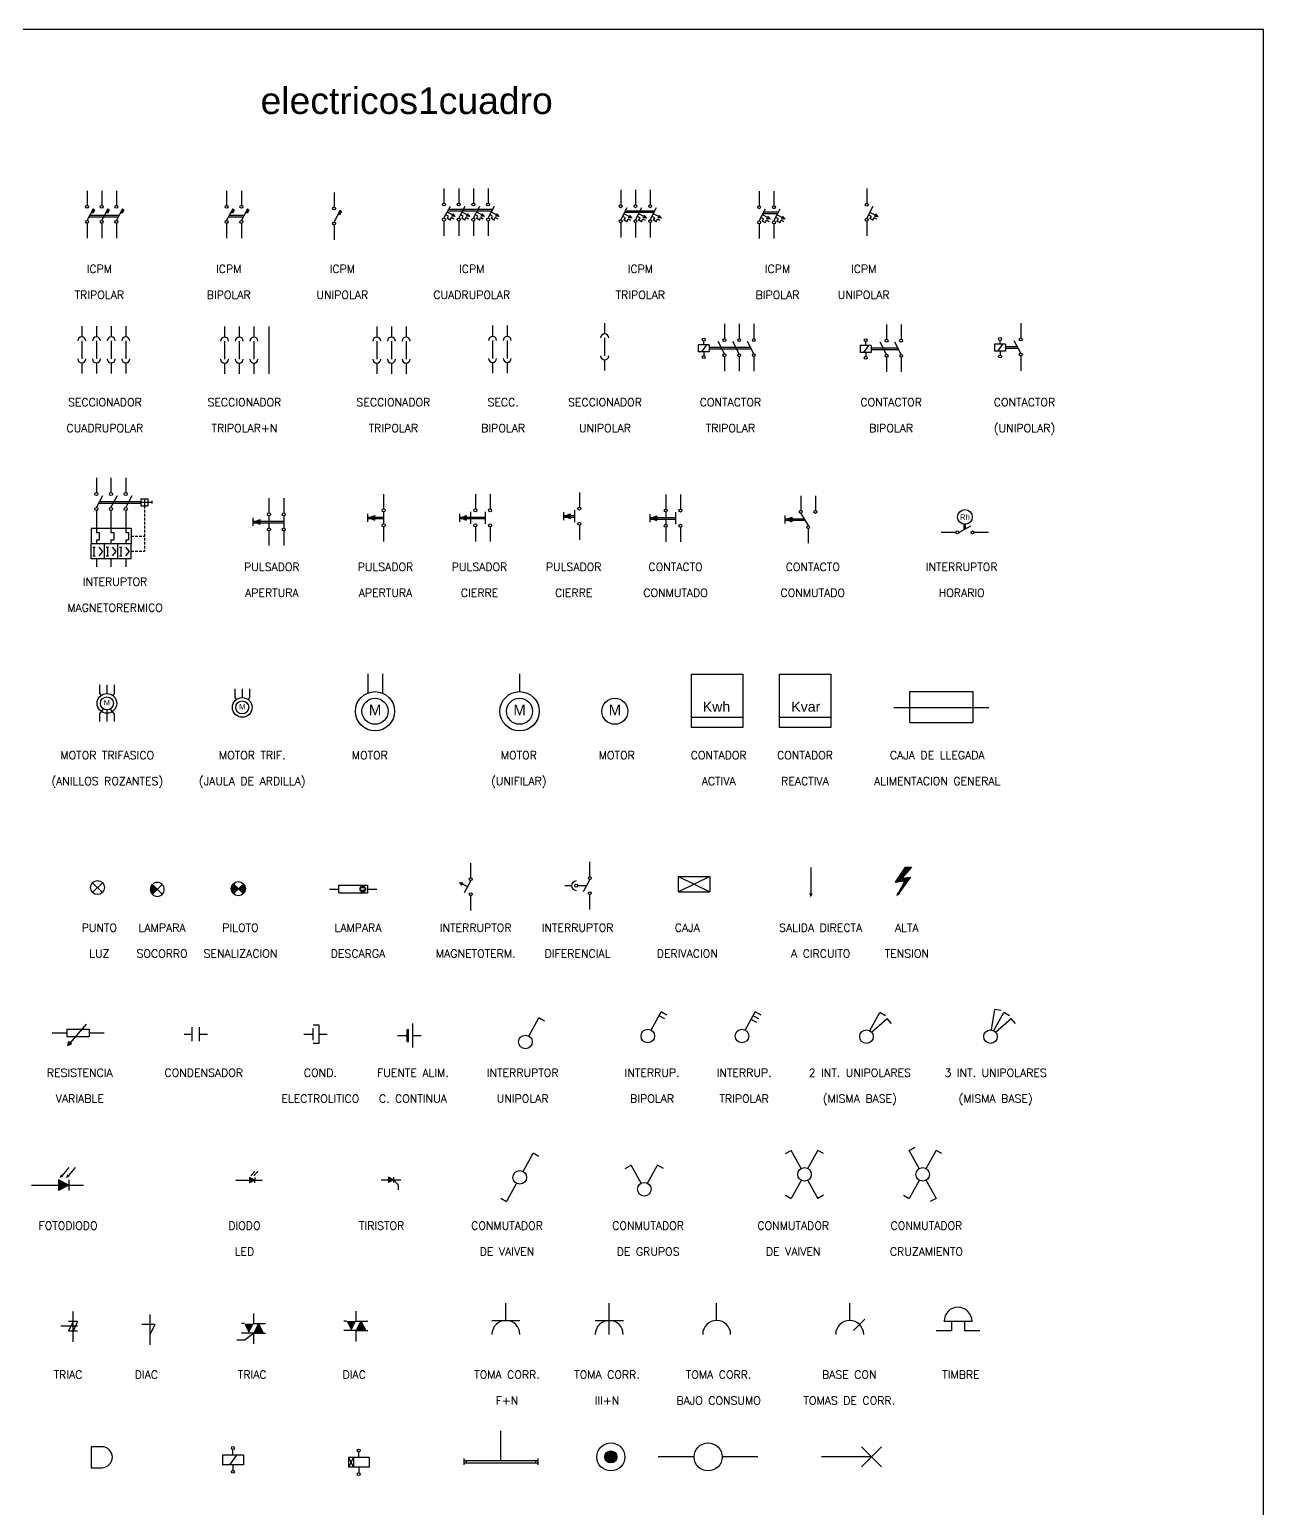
# Model space of a CAD drawing. Header units: inches. Extents: x 15 to 205, y 3 to 280.
# Drawn here: x 89.1 to 204.6, y 141.5 to 280.1 of the extents above; entities that cross this region are included whole.
import ezdxf
from ezdxf.enums import TextEntityAlignment as Align

# ---------------------------------------------------------------- set-up
doc = ezdxf.new("R2010")
doc.units = ezdxf.units.IN
doc.header["$MEASUREMENT"] = 0
doc.linetypes.add('HIDDEN', pattern=[0.375, 0.25, -0.125])
doc.styles.add('ROMANS', font='romans', dxfattribs={"height": 1.5})
doc.styles.get("Standard").update_dxf_attribs({"font": 'ARIAL.TTF'})

msp = doc.modelspace()

# ---------------------------------------------------------------- linework, layer by layer
for p, q in [((204.63, 280.06), (14.63, 280.06)), ((204.63, 3.06), (204.63, 280.06))]:
    msp.add_line(p, q)
at = {"color": 7}
for p, q in [((94.45, 264.96), (94.45, 263.59)), ((95.83, 264.96), (95.83, 263.59)), ((97.2, 264.96), (97.2, 263.59)), ((107.52, 264.96), (107.52, 263.59)), ((108.9, 264.96), (108.9, 263.59)), ((117.59, 264.81), (117.59, 263.44)), ((127.88, 265.18), (127.88, 263.8)), ((129.26, 265.18), (129.26, 263.8)), ((130.63, 265.18), (130.63, 263.8)), ((132.01, 265.18), (132.01, 263.8)), ((144.44, 265.03), (144.44, 263.65)), ((145.82, 265.03), (145.82, 263.65)), ((147.19, 265.03), (147.19, 263.65)), ((157.4, 264.92), (157.4, 263.55)), ((158.78, 264.92), (158.78, 263.55)), ((167.48, 265.16), (167.48, 263.79)), ((94.45, 262.17), (95.06, 263.31)), ((95.83, 262.17), (96.43, 263.31)), ((97.2, 262.17), (97.81, 263.31)), ((107.52, 262.17), (108.13, 263.31)), ((108.9, 262.17), (109.5, 263.31)), ((127.88, 262.39), (128.49, 263.53)), ((129.26, 262.39), (129.86, 263.53)), ((130.63, 262.39), (131.24, 263.53)), ((132.01, 262.39), (132.61, 263.53)), ((144.44, 262.24), (145.05, 263.38)), ((145.82, 262.24), (146.42, 263.38)), ((147.19, 262.24), (147.8, 263.38)), ((157.4, 262.13), (158, 263.27)), ((158.78, 262.13), (159.38, 263.27)), ((167.48, 262.37), (168.09, 263.51)), ((94.45, 261.9), (94.45, 260.52)), ((94.63, 262.51), (97.38, 262.51)), ((94.71, 262.66), (97.46, 262.66)), ((95, 262.85), (94.86, 262.93)), ((94.97, 262.91), (94.87, 262.96)), ((95.15, 263.15), (95, 262.85)), ((95.15, 263.15), (95.01, 263.22)), ((95.83, 261.9), (95.83, 260.52)), ((96.37, 262.85), (96.23, 262.93)), ((96.34, 262.91), (96.25, 262.96)), ((96.53, 263.15), (96.37, 262.85)), ((96.53, 263.15), (96.39, 263.22)), ((97.2, 261.9), (97.2, 260.52)), ((97.75, 262.85), (97.61, 262.93)), ((97.72, 262.91), (97.62, 262.96)), ((97.9, 263.15), (97.75, 262.85)), ((97.9, 263.15), (97.76, 263.22)), ((107.52, 261.9), (107.52, 260.52)), ((107.7, 262.51), (109.08, 262.51)), ((107.78, 262.66), (109.16, 262.66)), ((108.06, 262.85), (107.92, 262.93)), ((108.04, 262.91), (107.94, 262.96)), ((108.22, 263.15), (108.06, 262.85)), ((108.22, 263.15), (108.08, 263.22)), ((108.9, 261.9), (108.9, 260.52)), ((109.44, 262.85), (109.3, 262.93)), ((109.41, 262.91), (109.32, 262.96)), ((109.6, 263.15), (109.44, 262.85)), ((109.6, 263.15), (109.45, 263.22)), ((117.59, 262.02), (118.2, 263.16)), ((118.13, 262.7), (117.99, 262.78)), ((118.11, 262.76), (118.01, 262.81)), ((118.29, 263), (118.13, 262.7)), ((118.29, 263), (118.15, 263.07)), ((127.88, 262.11), (127.88, 260.74)), ((128.31, 262.58), (128.05, 262.71)), ((128.67, 262.69), (128.18, 262.95)), ((128.2, 262.38), (128.31, 262.58)), ((128.2, 262.38), (128.45, 262.24)), ((128.25, 263.09), (132.38, 263.09)), ((128.33, 263.24), (132.46, 263.24)), ((128.45, 262.24), (128.56, 262.44)), ((128.81, 262.31), (128.56, 262.44)), ((128.61, 262.58), (128.67, 262.69)), ((128.94, 262.55), (128.61, 262.58)), ((128.74, 262.81), (128.67, 262.69)), ((128.94, 262.55), (128.74, 262.81)), ((129.26, 262.11), (129.26, 260.74)), ((129.68, 262.58), (129.43, 262.71)), ((130.05, 262.69), (129.56, 262.95)), ((129.58, 262.38), (129.68, 262.58)), ((129.58, 262.38), (129.83, 262.24)), ((129.83, 262.24), (129.93, 262.44)), ((130.19, 262.31), (129.93, 262.44)), ((129.99, 262.58), (130.05, 262.69)), ((130.31, 262.55), (129.99, 262.58)), ((130.11, 262.81), (130.05, 262.69)), ((130.31, 262.55), (130.11, 262.81)), ((130.63, 262.11), (130.63, 260.74)), ((131.06, 262.58), (130.8, 262.71)), ((131.42, 262.69), (130.93, 262.95)), ((130.95, 262.38), (131.06, 262.58)), ((130.95, 262.38), (131.2, 262.24)), ((131.2, 262.24), (131.31, 262.44)), ((131.56, 262.31), (131.31, 262.44)), ((131.36, 262.58), (131.42, 262.69)), ((131.69, 262.55), (131.36, 262.58)), ((131.49, 262.81), (131.42, 262.69)), ((131.69, 262.55), (131.49, 262.81)), ((132.01, 262.11), (132.01, 260.74)), ((132.43, 262.58), (132.18, 262.71)), ((132.8, 262.69), (132.31, 262.95)), ((132.33, 262.38), (132.43, 262.58)), ((132.33, 262.38), (132.58, 262.24)), ((132.58, 262.24), (132.68, 262.44)), ((132.94, 262.31), (132.68, 262.44)), ((132.74, 262.58), (132.8, 262.69)), ((133.06, 262.55), (132.74, 262.58)), ((132.86, 262.81), (132.8, 262.69)), ((133.06, 262.55), (132.86, 262.81)), ((144.44, 261.96), (144.44, 260.59)), ((144.87, 262.42), (144.61, 262.56)), ((145.24, 262.54), (144.74, 262.8)), ((144.76, 262.22), (144.87, 262.42)), ((144.76, 262.22), (145.01, 262.09)), ((144.81, 262.94), (147.56, 262.94)), ((144.89, 263.09), (147.64, 263.09)), ((145.01, 262.09), (145.12, 262.29)), ((145.37, 262.16), (145.12, 262.29)), ((145.18, 262.43), (145.24, 262.54)), ((145.5, 262.4), (145.18, 262.43)), ((145.3, 262.65), (145.24, 262.54)), ((145.5, 262.4), (145.3, 262.65)), ((145.82, 261.96), (145.82, 260.59)), ((146.24, 262.42), (145.99, 262.56)), ((146.61, 262.54), (146.12, 262.8)), ((146.14, 262.22), (146.24, 262.42)), ((146.14, 262.22), (146.39, 262.09)), ((146.39, 262.09), (146.49, 262.29)), ((146.75, 262.16), (146.49, 262.29)), ((146.55, 262.43), (146.61, 262.54)), ((146.88, 262.4), (146.55, 262.43)), ((146.67, 262.65), (146.61, 262.54)), ((146.88, 262.4), (146.67, 262.65)), ((147.19, 261.96), (147.19, 260.59)), ((147.62, 262.42), (147.36, 262.56)), ((147.99, 262.54), (147.49, 262.8)), ((147.51, 262.22), (147.62, 262.42)), ((147.51, 262.22), (147.76, 262.09)), ((147.76, 262.09), (147.87, 262.29)), ((148.12, 262.16), (147.87, 262.29)), ((147.93, 262.43), (147.99, 262.54)), ((148.25, 262.4), (147.93, 262.43)), ((148.05, 262.65), (147.99, 262.54)), ((148.25, 262.4), (148.05, 262.65)), ((157.82, 262.32), (157.57, 262.46)), ((158.19, 262.44), (157.7, 262.7)), ((157.72, 262.12), (157.82, 262.32)), ((157.72, 262.12), (157.97, 261.99)), ((157.77, 262.83), (159.15, 262.83)), ((157.85, 262.98), (159.23, 262.98)), ((157.97, 261.99), (158.08, 262.19)), ((158.33, 262.05), (158.08, 262.19)), ((158.13, 262.32), (158.19, 262.44)), ((158.46, 262.3), (158.13, 262.32)), ((158.25, 262.55), (158.19, 262.44)), ((158.46, 262.3), (158.25, 262.55)), ((159.2, 262.32), (158.95, 262.46)), ((159.57, 262.44), (159.07, 262.7)), ((159.09, 262.12), (159.2, 262.32)), ((159.09, 262.12), (159.35, 261.99)), ((159.35, 261.99), (159.45, 262.19)), ((159.7, 262.05), (159.45, 262.19)), ((159.51, 262.32), (159.57, 262.44)), ((159.83, 262.3), (159.51, 262.32)), ((159.63, 262.55), (159.57, 262.44)), ((159.83, 262.3), (159.63, 262.55)), ((167.48, 262.09), (167.48, 260.72)), ((167.91, 262.56), (167.65, 262.69)), ((168.28, 262.67), (167.78, 262.93)), ((167.8, 262.36), (167.91, 262.56)), ((167.8, 262.36), (168.05, 262.23)), ((168.05, 262.23), (168.16, 262.42)), ((168.41, 262.29), (168.16, 262.42)), ((168.22, 262.56), (168.28, 262.67)), ((168.54, 262.53), (168.22, 262.56)), ((168.34, 262.79), (168.28, 262.67)), ((168.54, 262.53), (168.34, 262.79)), ((117.59, 261.74), (117.59, 260.37)), ((157.4, 261.86), (157.4, 260.48)), ((158.78, 261.86), (158.78, 260.48)), ((93.96, 252.27), (93.96, 251.27)), ((95.33, 252.27), (95.33, 251.27)), ((96.71, 252.27), (96.71, 251.27)), ((98.08, 252.27), (98.08, 251.27)), ((107.33, 252.24), (107.33, 251.24)), ((108.71, 252.24), (108.71, 251.24)), ((110.08, 252.24), (110.08, 251.24)), ((111.46, 252.24), (111.46, 247.8)), ((121.58, 252.24), (121.58, 251.24)), ((122.96, 252.24), (122.96, 251.24)), ((124.33, 252.24), (124.33, 251.24)), ((132.43, 252.32), (132.43, 251.32)), ((133.81, 252.32), (133.81, 251.32)), ((142.93, 252.55), (142.93, 251.55)), ((154.15, 252.48), (154.15, 251.11)), ((155.53, 252.48), (155.53, 251.11)), ((156.9, 252.48), (156.9, 251.11)), ((169.33, 252.42), (169.33, 251.05)), ((170.7, 252.42), (170.7, 251.05)), ((181.9, 252.54), (181.9, 251.17)), ((93.96, 250.89), (93.96, 249.2)), ((95.33, 250.89), (95.33, 249.2)), ((96.71, 250.89), (96.71, 249.2)), ((98.08, 250.89), (98.08, 249.2)), ((107.33, 250.87), (107.33, 249.18)), ((108.71, 250.87), (108.71, 249.18)), ((110.08, 250.87), (110.08, 249.18)), ((121.58, 250.87), (121.58, 249.18)), ((122.96, 250.87), (122.96, 249.18)), ((124.33, 250.87), (124.33, 249.18)), ((132.43, 250.94), (132.43, 249.25)), ((133.81, 250.94), (133.81, 249.25)), ((142.93, 251.17), (142.93, 249.48)), ((152.21, 250.51), (152.21, 250.87)), ((154.15, 249.69), (153.55, 250.83)), ((155.53, 249.69), (154.92, 250.83)), ((156.9, 249.69), (156.3, 250.83)), ((167.38, 250.45), (167.38, 250.81)), ((179.96, 250.57), (179.96, 250.93)), ((181.9, 249.75), (181.29, 250.89)), ((152.72, 250.51), (151.7, 250.51)), ((151.7, 250.51), (151.7, 249.87)), ((152.72, 249.87), (151.7, 249.87)), ((152.46, 250.51), (151.99, 249.86)), ((152.21, 249.87), (152.21, 249.51)), ((152.72, 250.51), (152.72, 249.87)), ((156.6, 250.26), (152.72, 250.26)), ((156.68, 250.11), (152.72, 250.11)), ((154.15, 249.42), (154.15, 248.04)), ((155.53, 249.42), (155.53, 248.04)), ((156.9, 249.42), (156.9, 248.04)), ((167.89, 250.45), (166.87, 250.45)), ((166.87, 250.45), (166.87, 249.81)), ((167.89, 249.81), (166.87, 249.81)), ((167.63, 250.45), (167.16, 249.8)), ((167.38, 249.81), (167.38, 249.45)), ((167.89, 250.45), (167.89, 249.81)), ((170.4, 250.2), (167.89, 250.2)), ((170.48, 250.05), (167.89, 250.05)), ((169.33, 249.63), (168.72, 250.77)), ((170.7, 249.63), (170.1, 250.77)), ((179.44, 250.57), (179.44, 249.93)), ((180.47, 250.57), (179.44, 250.57)), ((180.47, 249.93), (179.44, 249.93)), ((180.2, 250.57), (179.73, 249.92)), ((179.96, 249.93), (179.96, 249.56)), ((180.47, 250.57), (180.47, 249.93)), ((181.59, 250.32), (180.47, 250.32)), ((181.67, 250.17), (180.47, 250.17)), ((181.9, 249.48), (181.9, 248.1)), ((93.96, 248.83), (93.96, 247.83)), ((95.33, 248.83), (95.33, 247.83)), ((96.71, 248.83), (96.71, 247.83)), ((98.08, 248.83), (98.08, 247.83)), ((107.33, 248.8), (107.33, 247.8)), ((108.71, 248.8), (108.71, 247.8)), ((110.08, 248.8), (110.08, 247.8)), ((121.58, 248.8), (121.58, 247.8)), ((122.96, 248.8), (122.96, 247.8)), ((124.33, 248.8), (124.33, 247.8)), ((132.43, 248.88), (132.43, 247.88)), ((133.81, 248.88), (133.81, 247.88)), ((142.93, 249.11), (142.93, 248.11)), ((169.33, 249.36), (169.33, 247.98)), ((170.7, 249.36), (170.7, 247.98)), ((95.32, 238.07), (95.32, 236.69)), ((96.69, 238.07), (96.69, 236.69)), ((98.07, 238.07), (98.07, 236.69)), ((95.32, 235.28), (95.92, 236.42)), ((95.54, 235.7), (99.5, 235.7)), ((95.62, 235.85), (99.5, 235.85)), ((96.69, 235.28), (97.3, 236.42)), ((98.07, 235.28), (98.67, 236.42)), ((99.5, 236.09), (99.5, 235.45)), ((99.5, 236.09), (100.14, 236.09)), ((99.5, 235.77), (100.14, 235.77)), ((99.82, 236.09), (99.82, 235.45)), ((100.14, 236.09), (100.14, 235.45)), ((100.14, 235.77), (100.52, 235.77)), ((100.52, 235.9), (100.52, 235.65)), ((111.49, 236.15), (111.49, 234.78)), ((112.87, 236.15), (112.87, 234.78)), ((122.23, 236.54), (122.23, 235.16)), ((130.82, 236.54), (130.82, 235.16)), ((132.2, 236.54), (132.2, 235.16)), ((140.56, 236.69), (140.56, 235.31)), ((148.65, 236.5), (148.65, 235.12)), ((150.03, 236.5), (150.03, 235.12)), ((161.3, 236.38), (161.3, 235.01)), ((162.67, 236.38), (162.67, 235.01)), ((95.32, 235), (95.32, 232.93)), ((96.69, 235), (96.69, 232.93)), ((98.07, 235), (98.07, 232.93)), ((99.5, 235.45), (100.14, 235.45)), ((109.99, 234.3), (109.99, 233.57)), ((111.49, 234.5), (111.49, 233.36)), ((112.87, 234.5), (112.87, 233.36)), ((120.73, 234.68), (120.73, 233.95)), ((120.73, 234.39), (121.04, 234.39)), ((120.73, 234.24), (121.04, 234.24)), ((120.87, 234.32), (121.38, 234.54)), ((120.87, 234.32), (121.38, 234.09)), ((121.38, 234.54), (121.38, 234.09)), ((121.38, 234.39), (122.23, 234.39)), ((121.38, 234.24), (122.23, 234.24)), ((122.23, 234.89), (122.23, 233.74)), ((129.32, 234.68), (129.32, 233.95)), ((129.32, 234.39), (129.63, 234.39)), ((129.32, 234.24), (129.63, 234.24)), ((129.46, 234.32), (129.97, 234.54)), ((129.46, 234.32), (129.97, 234.09)), ((129.97, 234.54), (129.97, 234.09)), ((129.97, 234.39), (131.75, 234.39)), ((129.97, 234.24), (131.75, 234.24)), ((130.37, 234.89), (130.37, 233.74)), ((131.75, 234.89), (131.75, 233.74)), ((139.06, 234.84), (139.06, 234.1)), ((139.06, 234.54), (139.37, 234.54)), ((139.06, 234.39), (139.37, 234.39)), ((139.2, 234.47), (139.71, 234.69)), ((139.2, 234.47), (139.71, 234.25)), ((139.71, 234.69), (139.71, 234.25)), ((139.71, 234.54), (140.11, 234.54)), ((139.71, 234.39), (140.11, 234.39)), ((140.11, 235.04), (140.11, 233.9)), ((147.15, 234.65), (147.15, 233.91)), ((147.15, 234.35), (147.47, 234.35)), ((147.15, 234.2), (147.47, 234.2)), ((147.3, 234.28), (147.8, 234.5)), ((147.3, 234.28), (147.8, 234.05)), ((147.8, 234.5), (147.8, 234.05)), ((147.8, 234.35), (149.58, 234.35)), ((147.8, 234.2), (149.58, 234.2)), ((148.65, 234.85), (148.65, 233.71)), ((149.58, 234.85), (149.58, 233.71)), ((159.8, 234.53), (159.8, 233.79)), ((159.8, 234.23), (160.11, 234.23)), ((159.94, 234.16), (160.45, 234.38)), ((160.45, 234.38), (160.45, 233.94)), ((160.45, 234.23), (161.6, 234.23)), ((161.3, 234.73), (161.99, 233.59)), ((98.57, 233.3), (94.82, 233.3)), ((94.82, 233.3), (94.82, 231.89)), ((95.32, 232.93), (95.59, 232.93)), ((95.59, 232.93), (95.59, 232.26)), ((96.69, 232.93), (96.97, 232.93)), ((96.97, 232.93), (96.97, 232.26)), ((98.07, 232.93), (98.34, 232.93)), ((98.34, 232.93), (98.34, 232.26)), ((98.57, 233.3), (98.57, 231.89)), ((109.99, 234.01), (110.31, 234.01)), ((109.99, 233.86), (110.31, 233.86)), ((110.13, 233.93), (110.64, 234.16)), ((110.13, 233.93), (110.64, 233.71)), ((110.64, 234.16), (110.64, 233.71)), ((110.64, 234.01), (112.87, 234.01)), ((110.64, 233.86), (112.87, 233.86)), ((111.49, 233.09), (111.49, 231.71)), ((112.87, 233.09), (112.87, 231.71)), ((122.23, 233.47), (122.23, 232.09)), ((130.82, 233.47), (130.82, 232.09)), ((132.2, 233.47), (132.2, 232.09)), ((140.56, 233.62), (140.56, 232.25)), ((148.65, 233.43), (148.65, 232.06)), ((150.03, 233.43), (150.03, 232.06)), ((159.8, 234.08), (160.11, 234.08)), ((159.94, 234.16), (160.45, 233.94)), ((160.45, 234.08), (161.69, 234.08)), ((161.99, 233.31), (161.99, 231.94)), ((175.82, 232.95), (174.45, 232.95)), ((176.1, 232.95), (177.24, 233.56)), ((176.61, 233.22), (176.61, 233.71)), ((176.73, 233.29), (176.73, 233.71)), ((178.89, 232.95), (177.51, 232.95)), ((98.57, 231.89), (94.82, 231.89)), ((94.82, 230.47), (94.82, 231.89)), ((95, 231.55), (95.21, 231.55)), ((95.1, 231.55), (95.1, 230.75)), ((95.32, 232.26), (95.32, 231.89)), ((95.32, 232.26), (95.59, 232.26)), ((95.55, 231.55), (95.9, 231.15)), ((96.07, 230.47), (96.07, 231.89)), ((96.25, 231.55), (96.46, 231.55)), ((96.35, 231.55), (96.35, 230.75)), ((96.69, 232.26), (96.97, 232.26)), ((96.69, 232.26), (96.69, 231.89)), ((96.8, 231.55), (97.15, 231.15)), ((97.32, 230.47), (97.32, 231.89)), ((97.5, 231.55), (97.71, 231.55)), ((97.6, 231.55), (97.6, 230.75)), ((98.05, 231.55), (98.4, 231.15)), ((98.07, 232.26), (98.07, 231.89)), ((98.07, 232.26), (98.34, 232.26)), ((98.57, 230.47), (98.57, 231.89)), ((98.57, 230.47), (94.82, 230.47)), ((95, 230.75), (95.21, 230.75)), ((95.32, 230.47), (95.32, 229.72)), ((95.9, 231.15), (95.55, 230.75)), ((96.25, 230.75), (96.46, 230.75)), ((96.69, 230.47), (96.69, 229.72)), ((97.15, 231.15), (96.8, 230.75)), ((97.5, 230.75), (97.71, 230.75)), ((98.4, 231.15), (98.05, 230.75)), ((98.07, 230.47), (98.07, 229.72)), ((120.74, 219.69), (120.74, 217.9)), ((122.11, 219.69), (122.11, 217.9)), ((134.96, 219.69), (134.96, 218.03)), ((151.06, 214.66), (151.06, 219.67)), ((151.06, 219.67), (155.86, 219.67)), ((155.86, 219.67), (155.86, 214.66)), ((159.3, 214.66), (159.3, 219.67)), ((159.3, 219.67), (164.1, 219.67)), ((164.1, 219.67), (164.1, 214.66)), ((95.62, 218.68), (95.62, 217.86)), ((95.62, 217.86), (95.76, 217.67)), ((96.31, 218.68), (96.31, 217.86)), ((97, 217.86), (96.86, 217.67)), ((97, 218.68), (97, 217.86)), ((108.3, 218.3), (108.3, 217.47)), ((108.98, 218.3), (108.98, 217.47)), ((109.67, 218.3), (109.67, 217.47)), ((171.52, 218.04), (177.4, 218.04)), ((171.52, 215.14), (171.52, 218.04)), ((177.4, 218.04), (177.4, 215.14)), ((95.96, 216.43), (95.62, 215.94)), ((96.31, 216.33), (96.31, 215.24)), ((97, 215.94), (96.66, 216.43)), ((108.3, 217.47), (108.43, 217.29)), ((109.67, 217.47), (109.53, 217.29)), ((170.02, 216.54), (178.9, 216.54)), ((95.62, 215.94), (95.62, 215.24)), ((97, 215.94), (97, 215.24)), ((155.86, 215.6), (151.06, 215.6)), ((164.1, 215.6), (159.3, 215.6)), ((171.52, 215.14), (177.4, 215.14)), ((155.86, 214.66), (151.06, 214.66)), ((164.1, 214.66), (159.3, 214.66)), ((130.39, 200.6), (130.39, 201.97)), ((141.54, 200.69), (141.54, 202.07)), ((162.24, 201.56), (162.24, 199.12)), ((171.06, 201.57), (170.14, 200.17)), ((171.68, 201.57), (170.76, 200.55)), ((171.06, 201.57), (171.68, 201.57)), ((95.9, 199.2), (94.97, 200.13)), ((94.97, 199.2), (95.9, 200.13)), ((100.57, 199.04), (101.5, 199.97)), ((101.5, 199.04), (100.57, 199.97)), ((109.09, 199.1), (108.16, 200.03)), ((108.16, 199.1), (109.09, 200.03)), ((118.02, 199.19), (118.02, 199.89)), ((118.02, 199.89), (120.71, 199.89)), ((120, 199.64), (120, 199.39)), ((120.54, 199.64), (120, 199.64)), ((120.1, 199.64), (120.1, 199.78)), ((120.44, 199.78), (120.1, 199.78)), ((120.44, 199.64), (120.44, 199.78)), ((120.54, 199.64), (120.54, 199.39)), ((120.71, 199.89), (120.71, 199.19)), ((129.33, 200.16), (129.65, 200.13)), ((129.33, 200.16), (129.53, 199.91)), ((129.53, 199.91), (129.59, 200.02)), ((129.65, 200.13), (129.59, 200.02)), ((129.59, 200.02), (130.09, 199.76)), ((130.39, 200.32), (129.78, 199.18)), ((139.83, 199.85), (139.21, 199.85)), ((141.24, 199.85), (140.4, 199.85)), ((141.54, 200.42), (140.93, 199.28)), ((149.85, 200.71), (152.79, 199.26)), ((152.79, 200.71), (149.85, 199.26)), ((149.85, 199.26), (149.85, 200.71)), ((149.85, 200.71), (152.79, 200.71)), ((152.79, 200.71), (152.79, 199.26)), ((170.14, 200.17), (171.03, 200.29)), ((171.03, 200.29), (170.45, 199.17)), ((171.56, 200.65), (170.49, 199.14)), ((170.76, 200.55), (171.56, 200.65)), ((117.15, 199.52), (118.02, 199.52)), ((118.02, 199.19), (120.71, 199.19)), ((120.54, 199.39), (120, 199.39)), ((120.1, 199.39), (120.1, 199.26)), ((120.44, 199.26), (120.1, 199.26)), ((120.44, 199.39), (120.44, 199.26)), ((120.71, 199.52), (121.59, 199.52)), ((130.39, 197.53), (130.39, 198.91)), ((141.54, 197.63), (141.54, 199)), ((149.85, 199.26), (152.79, 199.26)), ((135.82, 185.76), (136.76, 187.46)), ((137.3, 187.16), (136.76, 187.46)), ((147.28, 186.32), (148.22, 188.02)), ((148.56, 187.37), (148.02, 187.67)), ((148.76, 187.72), (148.22, 188.02)), ((156.1, 186.32), (157.04, 188.02)), ((157.19, 187.02), (156.65, 187.32)), ((157.38, 187.37), (156.84, 187.67)), ((157.58, 187.72), (157.04, 188.02)), ((167.76, 186.27), (168.7, 187.96)), ((167.93, 186.13), (169.4, 187.4)), ((169.24, 187.66), (168.7, 187.96)), ((169.8, 186.93), (169.4, 187.4)), ((179.16, 186.34), (179.47, 188.25)), ((179.37, 186.27), (180.31, 187.96)), ((180.08, 188.16), (179.47, 188.25)), ((179.55, 186.13), (181.01, 187.4)), ((180.85, 187.66), (180.31, 187.96)), ((181.41, 186.93), (181.01, 187.4)), ((91.17, 186.07), (92.55, 186.07)), ((92.55, 186.42), (94.66, 186.42)), ((92.55, 186.42), (92.55, 185.72)), ((92.55, 185.72), (94.66, 185.72)), ((94.37, 186.88), (92.64, 184.87)), ((94.66, 186.42), (94.66, 185.72)), ((94.66, 186.07), (96.04, 186.07)), ((103.55, 185.94), (104.3, 185.94)), ((104.3, 185.29), (104.3, 186.6)), ((104.98, 185.29), (104.98, 186.6)), ((104.98, 185.94), (105.73, 185.94)), ((114.75, 185.93), (115.63, 185.93)), ((116.18, 186.79), (115.63, 186.79)), ((115.63, 185.37), (115.63, 186.49)), ((116.18, 185.07), (116.18, 186.79)), ((116.18, 185.93), (116.93, 185.93)), ((123.54, 185.82), (124.42, 185.82)), ((124.42, 185.26), (124.42, 186.38)), ((124.42, 186.38), (124.55, 186.38)), ((124.55, 185.26), (124.55, 186.38)), ((124.97, 184.7), (124.97, 186.94)), ((124.97, 185.82), (125.73, 185.82)), ((92.64, 184.87), (92.75, 185.24)), ((92.64, 184.87), (92.98, 185.04)), ((92.75, 185.24), (92.87, 185.14)), ((92.98, 185.04), (92.87, 185.14)), ((116.18, 185.07), (115.63, 185.07)), ((124.42, 185.26), (124.55, 185.26)), ((135.29, 173.08), (136.23, 174.78)), ((136.77, 174.48), (136.23, 174.78)), ((159.86, 174.75), (160.4, 175.05)), ((161.34, 173.35), (160.4, 175.05)), ((161.95, 173.35), (162.9, 175.05)), ((163.43, 174.75), (162.9, 175.05)), ((171.45, 175.05), (171.99, 175.35)), ((172.4, 173.35), (171.45, 175.05)), ((173.03, 173.35), (173.97, 175.05)), ((174.51, 174.75), (173.97, 175.05)), ((92.74, 173.45), (92.11, 172.71)), ((93.33, 173.45), (92.7, 172.71)), ((144.86, 173.36), (145.4, 173.66)), ((146.34, 171.97), (145.4, 173.66)), ((146.95, 171.97), (147.89, 173.66)), ((148.43, 173.36), (147.89, 173.66)), ((91.76, 172.28), (91.76, 171.28)), ((92.74, 171.78), (91.76, 172.28)), ((92.75, 172.28), (92.74, 171.28)), ((108.4, 172.27), (109.65, 172.27)), ((109.65, 172.52), (109.65, 172.02)), ((110.15, 172.27), (109.65, 172.52)), ((110.15, 172.27), (109.65, 172.02)), ((109.78, 172.65), (110.09, 173.02)), ((110.07, 172.65), (110.39, 173.02)), ((110.15, 172.52), (110.14, 172.02)), ((110.15, 172.27), (110.84, 172.27)), ((122, 172.29), (122.67, 172.29)), ((123.16, 172.29), (122.67, 172.54)), ((122.67, 172.54), (122.67, 172.04)), ((123.16, 172.29), (122.67, 172.04)), ((123.16, 172.54), (123.16, 172.04)), ((123.16, 172.29), (123.85, 172.29)), ((123.16, 172.29), (123.58, 171.82)), ((123.58, 171.82), (123.58, 171.36)), ((134.67, 171.97), (133.73, 170.27)), ((161.34, 172.24), (160.4, 170.55)), ((161.95, 172.24), (162.9, 170.55)), ((172.4, 172.24), (171.45, 170.55)), ((173.03, 172.24), (173.97, 170.55)), ((89.26, 171.78), (91.76, 171.78)), ((92.74, 171.78), (91.76, 171.28)), ((92.74, 171.78), (94.13, 171.78)), ((133.19, 170.57), (133.73, 170.27)), ((159.86, 170.84), (160.4, 170.55)), ((163.43, 170.84), (162.9, 170.55)), ((170.92, 170.84), (171.45, 170.55)), ((173.97, 170.55), (173.43, 170.25)), ((93.14, 157.11), (93.14, 159.95)), ((100.36, 156.84), (100.36, 159.67)), ((110.06, 158.82), (110.06, 159.75)), ((119.65, 159.05), (119.65, 159.98)), ((133.68, 159.12), (133.68, 160.72)), ((143.36, 159.12), (143.36, 160.72)), ((153.42, 159.12), (153.42, 160.72)), ((165.88, 159.12), (165.88, 160.72)), ((93.56, 158.57), (91.99, 158.57)), ((93.14, 159.02), (92.71, 158.12)), ((93.56, 159.02), (92.71, 159.02)), ((93.56, 158.12), (92.71, 158.12)), ((93.56, 159.02), (93.14, 158.12)), ((100.79, 158.74), (99.58, 158.74)), ((100.79, 158.74), (100.36, 157.84)), ((109.16, 158.82), (108.91, 158.82)), ((110.06, 158.82), (111.16, 158.82)), ((110.51, 158.82), (110.06, 157.93)), ((110.51, 158.82), (110.96, 157.93)), ((118.75, 159.05), (118.5, 159.05)), ((119.65, 158.16), (118.5, 158.16)), ((119.62, 158.16), (119.62, 157.15)), ((120.1, 159.05), (119.65, 158.16)), ((119.65, 159.05), (120.75, 159.05)), ((119.65, 158.16), (120.55, 158.16)), ((120.1, 159.05), (120.55, 158.16)), ((120.55, 158.16), (120.75, 158.16)), ((132.37, 159.12), (135, 159.12)), ((142.05, 159.12), (144.68, 159.12)), ((143.36, 157.8), (143.36, 159.12)), ((166.24, 158.17), (167.3, 159.23)), ((175.43, 158.13), (173.97, 158.13)), ((174.71, 159.04), (177.34, 159.04)), ((175.43, 159.04), (175.43, 158.13)), ((176.63, 159.04), (176.63, 158.13)), ((178.08, 158.13), (176.63, 158.13)), ((109.22, 157.28), (108.49, 157.28)), ((110.06, 157.93), (108.91, 157.93)), ((110.06, 157.93), (109.22, 157.28)), ((110.04, 157.93), (110.04, 156.92)), ((110.06, 157.93), (110.96, 157.93)), ((110.96, 157.93), (111.16, 157.93)), ((133.22, 145.98), (133.22, 148.76)), ((94.83, 147.28), (94.83, 145.32)), ((95.84, 147.28), (94.83, 147.28)), ((108.11, 146.5), (108.11, 147.02)), ((167, 145.4), (168.86, 147.26)), ((168.86, 145.4), (167, 147.26)), ((109.09, 146.5), (107.14, 146.5)), ((107.14, 146.5), (107.14, 145.6)), ((109.09, 145.6), (107.14, 145.6)), ((108.46, 146.5), (107.8, 145.59)), ((108.11, 145.6), (108.11, 145.08)), ((109.09, 146.5), (109.09, 145.6)), ((120.88, 146.27), (118.93, 146.27)), ((118.93, 146.27), (119.42, 145.36)), ((119.42, 146.27), (118.93, 145.36)), ((118.93, 146.27), (118.93, 145.36)), ((119.42, 146.27), (119.42, 145.36)), ((119.9, 146.27), (119.9, 146.79)), ((120.88, 146.27), (120.88, 145.36)), ((129.78, 145.58), (129.78, 146.18)), ((129.78, 145.98), (136.66, 145.98)), ((129.78, 145.78), (136.66, 145.78)), ((129.98, 145.78), (129.98, 145.98)), ((136.46, 145.98), (136.46, 145.78)), ((136.66, 146.18), (136.66, 145.58)), ((151.3, 146.33), (147.95, 146.33)), ((157.29, 146.33), (153.93, 146.33)), ((167.93, 146.33), (163.25, 146.33)), ((94.83, 145.32), (95.84, 145.32)), ((120.88, 145.36), (118.93, 145.36)), ((119.59, 145.36), (119.58, 145.36)), ((119.9, 145.36), (119.9, 144.85))]:
    msp.add_line(p, q, dxfattribs=at)
at = {"color": 7, "linetype": 'HIDDEN'}
for p, q in [((99.82, 235.45), (99.82, 231.18)), ((98.57, 232.59), (99.82, 232.59)), ((98.57, 231.18), (99.82, 231.18))]:
    msp.add_line(p, q, dxfattribs=at)
at = {"color": 0}
for p, q in [((100.38, 199.61), (100.66, 199.88)), ((100.38, 199.53), (100.69, 199.85)), ((100.38, 199.47), (100.72, 199.81)), ((100.38, 199.41), (100.76, 199.78)), ((100.75, 199.22), (100.38, 199.6)), ((100.72, 199.19), (100.38, 199.53)), ((100.39, 199.35), (100.79, 199.75)), ((100.79, 199.26), (100.39, 199.65)), ((100.4, 199.69), (100.62, 199.91)), ((100.41, 199.3), (100.82, 199.71)), ((100.82, 199.29), (100.41, 199.7)), ((100.85, 199.32), (100.42, 199.75)), ((100.42, 199.25), (100.85, 199.68)), ((100.88, 199.36), (100.44, 199.8)), ((100.45, 199.8), (100.59, 199.95)), ((100.45, 199.21), (100.89, 199.65)), ((100.92, 199.39), (100.47, 199.84)), ((100.47, 199.16), (100.92, 199.62)), ((100.95, 199.42), (100.49, 199.88)), ((100.5, 199.12), (100.95, 199.58)), ((100.98, 199.46), (100.52, 199.92)), ((100.52, 199.09), (100.99, 199.55)), ((101.02, 199.49), (100.55, 199.95)), ((107.97, 199.67), (108.25, 199.95)), ((107.97, 199.6), (108.28, 199.91)), ((107.97, 199.53), (108.31, 199.88)), ((107.97, 199.47), (108.35, 199.85)), ((108.34, 199.29), (107.97, 199.66)), ((108.31, 199.26), (107.97, 199.6)), ((108.28, 199.22), (107.97, 199.53)), ((107.98, 199.42), (108.38, 199.81)), ((108.38, 199.32), (107.98, 199.72)), ((107.99, 199.76), (108.21, 199.98)), ((108, 199.36), (108.41, 199.78)), ((108.41, 199.36), (108, 199.77)), ((108.44, 199.39), (108.02, 199.82)), ((108.02, 199.32), (108.45, 199.75)), ((108.04, 199.87), (108.18, 200.01)), ((108.48, 199.42), (108.04, 199.86)), ((108.04, 199.27), (108.48, 199.71)), ((108.51, 199.45), (108.06, 199.91)), ((108.06, 199.23), (108.51, 199.68)), ((108.54, 199.49), (108.09, 199.95)), ((108.09, 199.19), (108.55, 199.65)), ((108.58, 199.52), (108.11, 199.98)), ((108.12, 199.15), (108.58, 199.61)), ((108.61, 199.55), (108.14, 200.02)), ((108.15, 199.12), (108.61, 199.58)), ((108.64, 199.55), (109.1, 200.02)), ((109.1, 199.12), (108.64, 199.58)), ((108.67, 199.52), (109.13, 199.98)), ((109.13, 199.15), (108.67, 199.61)), ((109.16, 199.19), (108.7, 199.65)), ((108.71, 199.49), (109.16, 199.95)), ((108.74, 199.45), (109.19, 199.91)), ((109.19, 199.23), (108.74, 199.68)), ((108.77, 199.42), (109.21, 199.86)), ((109.21, 199.27), (108.77, 199.71)), ((108.8, 199.39), (109.23, 199.82)), ((109.23, 199.32), (108.8, 199.75)), ((109.25, 199.36), (108.83, 199.78)), ((108.84, 199.36), (109.25, 199.77)), ((109.26, 199.42), (108.87, 199.81)), ((108.87, 199.32), (109.26, 199.72)), ((109.27, 199.47), (108.9, 199.85)), ((108.9, 199.29), (109.28, 199.66)), ((109.28, 199.53), (108.93, 199.88)), ((108.94, 199.26), (109.28, 199.6)), ((109.28, 199.6), (108.97, 199.91)), ((108.97, 199.22), (109.28, 199.53)), ((109.27, 199.67), (109, 199.95)), ((109.25, 199.76), (109.03, 199.98)), ((109.21, 199.87), (109.07, 200.01)), ((100.69, 199.16), (100.38, 199.47)), ((100.65, 199.12), (100.38, 199.39)), ((100.62, 199.09), (100.41, 199.31)), ((100.59, 199.06), (100.45, 199.19)), ((100.56, 199.05), (101.02, 199.52)), ((108.24, 199.19), (107.98, 199.46)), ((108.21, 199.16), (108, 199.37)), ((108.18, 199.12), (108.05, 199.25)), ((109, 199.19), (109.27, 199.46)), ((109.04, 199.16), (109.25, 199.37)), ((109.07, 199.12), (109.2, 199.25)), ((143.47, 145.77), (143.47, 146.89)), ((143.59, 145.77), (143.59, 146.89)), ((142.95, 146.34), (144.08, 146.34)), ((142.96, 146.47), (144.06, 146.47)), ((142.96, 146.22), (144.07, 146.22)), ((142.97, 146.17), (142.97, 146.49)), ((143, 146.09), (144.02, 146.09)), ((143.01, 146.59), (144.01, 146.59)), ((143.08, 145.97), (143.94, 145.97)), ((143.09, 145.95), (143.09, 146.71)), ((143.1, 146.72), (143.92, 146.72)), ((143.22, 145.85), (143.22, 146.81)), ((143.23, 145.84), (143.8, 145.84)), ((143.27, 146.84), (143.75, 146.84)), ((143.34, 145.79), (143.34, 146.87)), ((143.72, 145.8), (143.72, 146.86)), ((143.84, 145.87), (143.84, 146.79)), ((143.97, 146), (143.97, 146.66))]:
    msp.add_line(p, q, dxfattribs=at)
at = {"color": 7}
for centre, radius in [((94.45, 263.45), 0.138), ((95.83, 263.45), 0.138), ((97.2, 263.45), 0.138), ((107.52, 263.45), 0.138), ((108.9, 263.45), 0.138), ((117.59, 263.3), 0.138), ((127.88, 263.67), 0.138), ((129.26, 263.67), 0.138), ((130.63, 263.67), 0.138), ((132.01, 263.67), 0.138), ((144.44, 263.51), 0.138), ((145.82, 263.51), 0.138), ((147.19, 263.51), 0.138), ((157.4, 263.41), 0.138), ((158.78, 263.41), 0.138), ((167.48, 263.65), 0.138), ((94.45, 262.04), 0.138), ((95.83, 262.04), 0.138), ((97.2, 262.04), 0.138), ((107.52, 262.04), 0.138), ((108.9, 262.04), 0.138), ((117.59, 261.88), 0.138), ((127.88, 262.25), 0.138), ((129.26, 262.25), 0.138), ((130.63, 262.25), 0.138), ((132.01, 262.25), 0.138), ((144.44, 262.1), 0.138), ((145.82, 262.1), 0.138), ((147.19, 262.1), 0.138), ((157.4, 262), 0.138), ((158.78, 262), 0.138), ((167.48, 262.23), 0.138), ((152.21, 251.01), 0.138), ((154.15, 250.97), 0.138), ((155.53, 250.97), 0.138), ((156.9, 250.97), 0.138), ((167.38, 250.95), 0.138), ((169.33, 250.91), 0.138), ((170.7, 250.91), 0.138), ((179.96, 251.07), 0.138), ((181.9, 251.03), 0.138), ((152.21, 249.37), 0.138), ((154.15, 249.55), 0.138), ((155.53, 249.55), 0.138), ((156.9, 249.55), 0.138), ((167.38, 249.31), 0.138), ((169.33, 249.5), 0.138), ((170.7, 249.5), 0.138), ((179.96, 249.43), 0.138), ((181.9, 249.61), 0.138), ((95.32, 236.55), 0.138), ((96.69, 236.55), 0.138), ((98.07, 236.55), 0.138), ((95.32, 235.14), 0.138), ((96.69, 235.14), 0.138), ((98.07, 235.14), 0.138), ((111.49, 234.64), 0.138), ((112.87, 234.64), 0.138), ((122.23, 235.02), 0.138), ((130.82, 235.02), 0.138), ((132.2, 235.02), 0.138), ((140.56, 235.18), 0.138), ((148.65, 234.99), 0.138), ((150.03, 234.99), 0.138), ((161.3, 234.87), 0.138), ((162.67, 234.87), 0.138), ((176.67, 234.4), 0.69), ((111.49, 233.23), 0.138), ((112.87, 233.23), 0.138), ((122.23, 233.61), 0.138), ((130.82, 233.61), 0.138), ((132.2, 233.61), 0.138), ((140.56, 233.76), 0.138), ((148.65, 233.57), 0.138), ((150.03, 233.57), 0.138), ((161.99, 233.45), 0.138), ((175.96, 232.95), 0.138), ((177.38, 232.95), 0.138), ((96.31, 216.93), 0.921), ((96.31, 216.93), 0.609), ((121.42, 216.19), 1.84), ((134.96, 216.19), 1.84), ((108.98, 216.55), 0.921), ((108.98, 216.55), 0.609), ((121.42, 216.19), 1.22), ((134.96, 216.19), 1.22), ((143.88, 216.19), 1.22), ((95.43, 199.67), 0.657), ((108.62, 199.57), 0.657), ((120.27, 199.52), 0.212), ((130.39, 200.46), 0.138), ((140.26, 199.85), 0.138), ((141.54, 200.55), 0.138), ((130.39, 199.05), 0.138), ((141.54, 199.14), 0.138), ((135.51, 185.21), 0.636), ((146.97, 185.76), 0.636), ((155.79, 185.76), 0.636), ((167.45, 185.71), 0.636), ((179.07, 185.71), 0.636), ((161.65, 172.8), 0.636), ((172.72, 172.8), 0.636), ((134.98, 172.52), 0.636), ((146.64, 171.41), 0.636), ((108.11, 147.16), 0.138), ((119.9, 146.92), 0.138), ((143.51, 146.33), 1.31), ((143.51, 146.33), 0.565), ((152.62, 146.33), 1.31), ((108.11, 144.94), 0.138), ((119.9, 144.71), 0.138)]:
    msp.add_circle(centre, radius, dxfattribs=at)
for centre, radius, start, end in [((93.96, 250.89), 0.375, 0, 180), ((95.33, 250.89), 0.375, 0, 180), ((96.71, 250.89), 0.375, 0, 180), ((98.08, 250.89), 0.375, 0, 180), ((107.33, 250.87), 0.375, 0, 180), ((108.71, 250.87), 0.375, 0, 180), ((110.08, 250.87), 0.375, 0, 180), ((121.58, 250.87), 0.375, 0, 180), ((122.96, 250.87), 0.375, 0, 180), ((124.33, 250.87), 0.375, 0, 180), ((132.43, 250.94), 0.375, 0, 180), ((133.81, 250.94), 0.375, 0, 180), ((142.93, 251.17), 0.375, 0, 180), ((142.93, 249.48), 0.375, 180, 0), ((93.96, 249.2), 0.375, 180, 0), ((95.33, 249.2), 0.375, 180, 0), ((96.71, 249.2), 0.375, 180, 0), ((98.08, 249.2), 0.375, 180, 0), ((107.33, 249.18), 0.375, 180, 0), ((108.71, 249.18), 0.375, 180, 0), ((110.08, 249.18), 0.375, 180, 0), ((121.58, 249.18), 0.375, 180, 0), ((122.96, 249.18), 0.375, 180, 0), ((124.33, 249.18), 0.375, 180, 0), ((132.43, 249.25), 0.375, 180, 0), ((133.81, 249.25), 0.375, 180, 0), ((101.03, 199.5), 0.657, 135, 225), ((101.03, 199.5), 0.657, 225, 135), ((140.26, 199.85), 0.438, 90, 270), ((176.03, 159.04), 1.31, 0, 180), ((133.68, 157.8), 1.31, 0, 180), ((143.36, 157.8), 1.31, 0, 180), ((153.42, 157.8), 1.31, 0, 180), ((165.88, 157.8), 1.31, 0, 180), ((95.84, 146.3), 0.98, 270, 90)]:
    msp.add_arc(centre, radius, start, end, dxfattribs=at)
for p in [(128.2, 262.38), (128.2, 262.38), (128.45, 262.24), (128.45, 262.24), (129.58, 262.38), (129.58, 262.38), (129.83, 262.24), (129.83, 262.24), (130.95, 262.38), (130.95, 262.38), (131.2, 262.24), (131.2, 262.24), (132.33, 262.38), (132.33, 262.38), (132.58, 262.24), (132.58, 262.24), (144.76, 262.22), (144.76, 262.22), (145.01, 262.09), (145.01, 262.09), (146.14, 262.22), (146.14, 262.22), (146.39, 262.09), (146.39, 262.09), (147.51, 262.22), (147.51, 262.22), (147.76, 262.09), (147.76, 262.09), (157.72, 262.12), (157.72, 262.12), (157.97, 261.99), (157.97, 261.99), (159.09, 262.12), (159.09, 262.12), (159.35, 261.99), (159.35, 261.99), (167.8, 262.36), (167.8, 262.36), (168.05, 262.23), (168.05, 262.23)]:
    msp.add_point(p, dxfattribs=at)
for points in [[(95.01, 263.22), (95.15, 263.15), (94.86, 262.93), (95, 262.85)], [(96.39, 263.22), (96.53, 263.15), (96.23, 262.93), (96.37, 262.85)], [(97.76, 263.22), (97.9, 263.15), (97.61, 262.93), (97.75, 262.85)], [(108.08, 263.22), (108.22, 263.15), (107.92, 262.93), (108.06, 262.85)], [(109.45, 263.22), (109.6, 263.15), (109.3, 262.93), (109.44, 262.85)], [(118.15, 263.07), (118.29, 263), (117.99, 262.78), (118.13, 262.7)], [(128.74, 262.81), (128.94, 262.55), (128.61, 262.58), (128.94, 262.55)], [(130.11, 262.81), (130.31, 262.55), (129.99, 262.58), (130.31, 262.55)], [(131.49, 262.81), (131.69, 262.55), (131.36, 262.58), (131.69, 262.55)], [(132.86, 262.81), (133.06, 262.55), (132.74, 262.58), (133.06, 262.55)], [(145.3, 262.65), (145.5, 262.4), (145.18, 262.43), (145.5, 262.4)], [(146.67, 262.65), (146.88, 262.4), (146.55, 262.43), (146.88, 262.4)], [(148.05, 262.65), (148.25, 262.4), (147.93, 262.43), (148.25, 262.4)], [(158.25, 262.55), (158.46, 262.3), (158.13, 262.32), (158.46, 262.3)], [(159.63, 262.55), (159.83, 262.3), (159.51, 262.32), (159.83, 262.3)], [(168.34, 262.79), (168.54, 262.53), (168.22, 262.56), (168.54, 262.53)], [(120.87, 234.32), (121.38, 234.54), (121.38, 234.09)], [(129.46, 234.32), (129.97, 234.54), (129.97, 234.09)], [(139.2, 234.47), (139.71, 234.69), (139.71, 234.25)], [(147.3, 234.28), (147.8, 234.5), (147.8, 234.05)], [(159.94, 234.16), (160.45, 234.38), (160.45, 233.94)], [(110.13, 233.93), (110.64, 234.16), (110.64, 233.71)], [(171.06, 201.57), (171.68, 201.57), (170.14, 200.17), (170.76, 200.55)], [(129.53, 199.91), (129.33, 200.16), (129.65, 200.13), (129.33, 200.16)], [(170.76, 200.55), (171.56, 200.65), (170.14, 200.17), (171.03, 200.29)], [(171.03, 200.29), (171.56, 200.65), (170.45, 199.17), (170.49, 199.14)], [(162.08, 199.12), (162.41, 199.12), (162.24, 198.74)], [(170.32, 199.25), (170.6, 199.07), (170.25, 198.84)], [(124.42, 186.38), (124.55, 186.38), (124.42, 185.26), (124.55, 185.26)], [(92.75, 185.24), (92.98, 185.04), (92.64, 184.87)], [(91.76, 172.28), (92.74, 171.78), (91.76, 171.28)], [(92, 172.81), (92.23, 172.61), (91.89, 172.45)], [(92.59, 172.81), (92.82, 172.61), (92.47, 172.45)], [(109.65, 172.52), (110.15, 172.27), (109.65, 172.02)], [(110.15, 172.97), (110.03, 173.07), (110.2, 173.15)], [(110.44, 172.97), (110.33, 173.07), (110.5, 173.15)], [(122.67, 172.54), (123.16, 172.29), (122.67, 172.04)], [(110.06, 158.82), (109.61, 157.93), (109.16, 158.82)], [(110.06, 157.93), (110.51, 158.82), (110.96, 157.93)], [(119.65, 159.05), (119.2, 158.16), (118.75, 159.05)], [(119.65, 158.16), (120.1, 159.05), (120.55, 158.16)]]:
    msp.add_solid(points, dxfattribs=at)

# ---------------------------------------------------------------- texts
msp.add_text('electricos1cuadro', height=2.5).set_placement((110.7, 272.15))
at = {"color": 7, "style": 'ROMANS'}
for s, p in [('ICPM', (95.6, 257.26)), ('ICPM', (107.72, 257.26)), ('ICPM', (118.36, 257.26)), ('ICPM', (130.48, 257.26)), ('ICPM', (146.27, 257.26)), ('ICPM', (159.12, 257.26)), ('ICPM', (167.19, 257.26)), ('TRIPOLAR', (95.6, 254.83)), ('BIPOLAR', (107.72, 254.83)), ('UNIPOLAR', (118.36, 254.83)), ('CUADRUPOLAR', (130.48, 254.83)), ('TRIPOLAR', (146.27, 254.83)), ('BIPOLAR', (159.12, 254.83)), ('UNIPOLAR', (167.19, 254.83)), ('SECCIONADOR', (96.12, 244.77)), ('SECCIONADOR', (109.19, 244.77)), ('SECCIONADOR', (123.14, 244.77)), ('SECC.', (133.42, 244.77)), ('SECCIONADOR', (142.96, 244.77)), ('CONTACTOR', (154.71, 244.77)), ('CONTACTOR', (169.76, 244.77)), ('CONTACTOR', (182.25, 244.77)), ('CUADRUPOLAR', (96.12, 242.34)), ('TRIPOLAR+N', (109.19, 242.34)), ('TRIPOLAR', (123.14, 242.34)), ('BIPOLAR', (133.42, 242.34)), ('UNIPOLAR', (142.96, 242.34)), ('TRIPOLAR', (154.71, 242.34)), ('BIPOLAR', (169.76, 242.34)), ('(UNIPOLAR)', (182.25, 242.34)), ('PULSADOR', (111.76, 229.34)), ('PULSADOR', (122.4, 229.34)), ('PULSADOR', (131.21, 229.34)), ('PULSADOR', (140.03, 229.34)), ('CONTACTO', (149.57, 229.34)), ('CONTACTO', (162.42, 229.34)), ('INTERRUPTOR', (176.37, 229.34)), ('INTERUPTOR', (97.07, 227.95)), ('APERTURA', (111.76, 226.91)), ('APERTURA', (122.4, 226.91)), ('CIERRE', (131.21, 226.91)), ('CIERRE', (140.03, 226.91)), ('CONMUTADO', (149.57, 226.91)), ('CONMUTADO', (162.42, 226.91)), ('HORARIO', (176.37, 226.91)), ('MAGNETORERMICO', (97.07, 225.52)), ('MOTOR TRIFASICO', (96.34, 211.7)), ('MOTOR TRIF.', (109.92, 211.7)), ('MOTOR', (120.93, 211.7)), ('MOTOR', (134.89, 211.7)), ('MOTOR', (144.06, 211.7)), ('CONTADOR', (153.61, 211.7)), ('CONTADOR', (161.69, 211.7)), ('CAJA DE LLEGADA', (174.08, 211.7)), ('(ANILLOS ROZANTES)', (96.34, 209.27)), ('(JAULA DE ARDILLA)', (109.92, 209.27)), ('(UNIFILAR)', (134.89, 209.27)), ('ACTIVA', (153.61, 209.27)), ('REACTIVA', (161.69, 209.27)), ('ALIMENTACION GENERAL', (174.08, 209.27)), ('PUNTO', (95.6, 195.54)), ('LAMPARA', (101.48, 195.54)), ('PILOTO', (108.82, 195.54)), ('LAMPARA', (119.83, 195.54)), ('INTERRUPTOR', (130.85, 195.54)), ('INTERRUPTOR', (140.39, 195.54)), ('CAJA', (150.67, 195.54)), ('SALIDA DIRECTA', (163.16, 195.54)), ('ALTA', (171.23, 195.54)), ('LUZ', (95.6, 193.11)), ('SOCORRO', (101.48, 193.11)), ('SENALIZACION', (108.82, 193.11)), ('DESCARGA', (119.83, 193.11)), ('MAGNETOTERM.', (130.85, 193.11)), ('DIFERENCIAL', (140.39, 193.11)), ('DERIVACION', (150.67, 193.11)), ('A CIRCUITO', (163.16, 193.11)), ('TENSION', (171.23, 193.11)), ('RESISTENCIA', (93.77, 181.95)), ('CONDENSADOR', (105.38, 181.95)), ('COND.', (116.3, 181.95)), ('FUENTE ALIM.', (124.97, 181.95)), ('INTERRUPTOR', (135.25, 181.95)), ('INTERRUP.', (147.37, 181.95)), ('INTERRUP.', (155.99, 181.95)), ('2 INT. UNIPOLARES', (166.83, 181.95)), ('3 INT. UNIPOLARES', (179.55, 181.95)), ('VARIABLE', (93.77, 179.52)), ('ELECTROLITICO', (116.3, 179.52)), ('C. CONTINUA', (124.97, 179.52)), ('UNIPOLAR', (135.25, 179.52)), ('BIPOLAR', (147.37, 179.52)), ('TRIPOLAR', (155.99, 179.52)), ('(MISMA BASE)', (166.83, 179.52)), ('(MISMA BASE)', (179.55, 179.52)), ('FOTODIODO', (92.67, 167.62)), ('DIODO', (109.19, 167.62)), ('TIRISTOR', (122.04, 167.62)), ('CONMUTADOR', (133.78, 167.62)), ('CONMUTADOR', (147, 167.62)), ('CONMUTADOR', (160.59, 167.62)), ('CONMUTADOR', (173.07, 167.62)), ('LED', (109.19, 165.19)), ('DE VAIVEN', (133.78, 165.19)), ('DE GRUPOS', (147, 165.19)), ('DE VAIVEN', (160.59, 165.19)), ('CRUZAMIENTO', (173.07, 165.19)), ('TRIAC', (92.67, 153.66)), ('DIAC', (100.01, 153.66)), ('TRIAC', (109.92, 153.66)), ('DIAC', (119.47, 153.66)), ('TOMA CORR.', (133.78, 153.66)), ('TOMA CORR.', (143.15, 153.66)), ('TOMA CORR.', (153.6, 153.66)), ('BASE CON', (165.84, 153.66)), ('TIMBRE', (176.3, 153.66)), ('F+N', (133.78, 151.23)), ('III+N', (143.15, 151.23)), ('BAJO CONSUMO', (153.6, 151.23)), ('TOMAS DE CORR.', (165.84, 151.23))]:
    msp.add_text(s, height=0.75, dxfattribs=at).set_placement(p, align=Align.CENTER)
at = {"color": 7}
for s, height, p in [('Rh', 0.528, (176.67, 234.12)), ('M', 0.5, (96.31, 216.74)), ('M', 0.5, (108.99, 216.36)), ('M', 1, (121.43, 215.81)), ('M', 1, (134.96, 215.81)), ('M', 1, (143.89, 215.81)), ('Kwh', 0.945, (153.4, 216.15)), ('Kvar', 0.945, (161.77, 216.15))]:
    msp.add_text(s, height=height, dxfattribs=at).set_placement(p, align=Align.CENTER)

doc.saveas('drawing.dxf')
